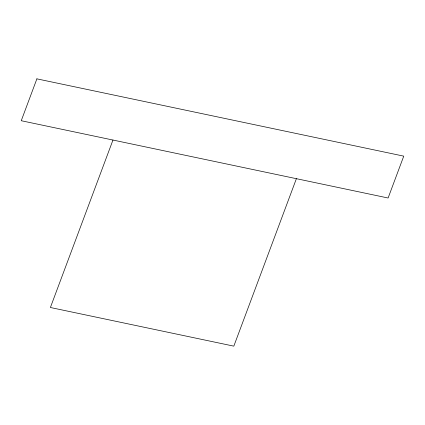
<?xml version="1.0" encoding="UTF-8"?>
<svg xmlns="http://www.w3.org/2000/svg" width="425" height="425" viewBox="0 0 425 425"><rect width="100%" height="100%" fill="white"/><g stroke="black" fill="none" stroke-linecap="round" stroke-linejoin="round"><path stroke-width="0.64" d="M112.965 140.043L50.394 307.503L233.824 346.147L296.395 178.686M36.89 78.853L21.25 120.721L388.11 198.008L403.75 156.14L36.89 78.853"/></g></svg>
